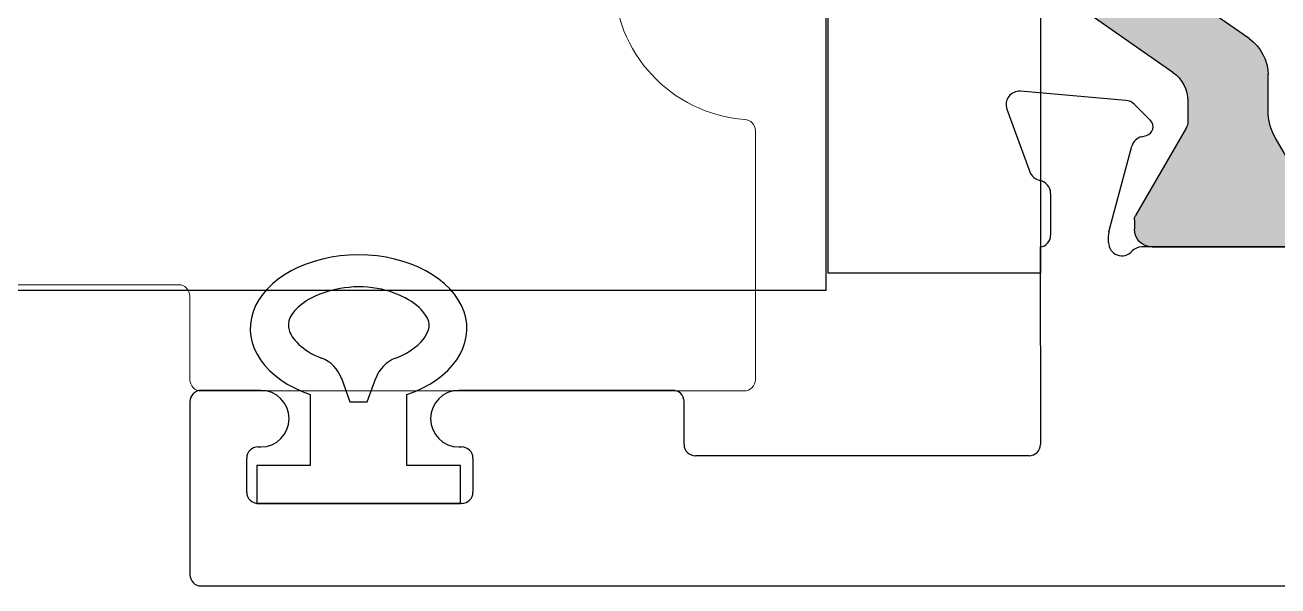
# Model space of a CAD drawing. Extents: x -82 to 113, y -82 to 93.
# Drawn here: x 3.629 to 4.737, y 69.415 to 69.911 of the extents above; entities that cross this region are included whole.
import ezdxf

# ---------------------------------------------------------------- set-up
doc = ezdxf.new("R2010")
doc.units = 0
doc.header["$MEASUREMENT"] = 0
doc.layers.get('0').update_dxf_attribs({"linetype": 'CONTINUOUS'})
for name, color, linetype in [('Ballons', 7, 'CONTINUOUS'), ('I-Strut', 7, 'CONTINUOUS'), ('INERTIA', 7, 'CONTINUOUS'), ('PROFILE NUMBER', 150, 'CONTINUOUS'), ('SEAL', 7, 'CONTINUOUS'), ('VENT', 5, 'CONTINUOUS')]:
    doc.layers.add(name, color=color, linetype=linetype)

# ---------------------------------------------------------------- blocks, each defined once
blk = doc.blocks.new('CORNER BLOCK')
at = {"layer": 'INERTIA', "color": 4, "lineweight": 13}
blk.add_lwpolyline([(1.8636, 16.783), (1.1736, 16.783, -0.414214), (1.1636, 16.793), (1.1636, 16.867, 0.414214), (1.1536, 16.877), (0.6736, 16.877, 0.414214), (0.6636, 16.867), (0.6636, 16.6467, 0.392661), (0.6729, 16.6367, -0.928477), (0.6729, 16.3874, 0.392661), (0.6636, 16.3774), (0.6636, 16.1683, -1), (0.6636, 16.1058), (0.6636, 15.8812, 0.392661), (0.6729, 15.8712, -0.928477), (0.6729, 15.6219, 0.392661), (0.6636, 15.6119), (0.6636, 15.444, 0.414214), (0.6736, 15.434), (1.8636, 15.434, 0.414214)], format="xyb", dxfattribs=at)
blk = doc.blocks.new('3203-2_Sash_Component')
for p, q in [((0.0865, 0.01), (0.0865, 3.7399)), ((-0.2135, 0.9932), (-0.2135, 0.8417)), ((-0.3253, 0.8493), (-0.3397, 0.835)), ((-0.311, 0.8413), (-0.3122, 0.8458)), ((-0.2268, 0.8127), (-0.3026, 0.833)), ((-0.3431, 0.8277), (-0.3512, 0.7346)), ((-0.2174, 0.8123), (-0.2237, 0.8123)), ((-0.2607, 0.7611), (-0.2235, 0.7611)), ((-0.3354, 0.7224), (-0.2799, 0.7427)), ((-0.2135, 0.7519), (-0.0386, 0.752)), ((-0.0286, 0.742), (-0.0286, 0.447)), ((-0.0386, 0.437), (-0.0766, 0.437)), ((-0.0866, 0.427), (-0.0865, 0.2378)), ((-0.0265, 0.2503), (0.0035, 0.2503)), ((-0.0365, 0.2378), (-0.0365, 0.2403)), ((0.0135, 0.2403), (0.0135, 0.0603)), ((-0.0865, 0.0628), (-0.0865, 0.01)), ((-0.0365, 0.0603), (-0.0365, 0.0628)), ((0.0035, 0.0503), (-0.0265, 0.0503)), ((-0.0765, 0), (0.0765, 0))]:
    blk.add_line(p, q)
for centre, radius, start, end in [((-0.3198, 0.8438), 0.00787, 15.0086, 135.0086), ((-0.3313, 0.8267), 0.0118, 135.0086, 175.0086), ((-0.2996, 0.8444), 0.0118, 195.0086, 255.0086), ((-0.2174, 0.8241), 0.0118, 270.0086, 48.1983), ((-0.2017, 0.8417), 0.0118, 180.0086, 228.1983), ((-0.2237, 0.8241), 0.0118, 255.0086, 270.0086), ((-0.2607, 0.7493), 0.0118, 90.0086, 169.1043), ((-0.2235, 0.7511), 0.01, 4.7597, 90.0086), ((-0.2839, 0.7538), 0.0118, 290.0086, 349.1043), ((-0.0386, 0.742), 0.01, 0.0086, 90.0208), ((-0.3394, 0.7335), 0.0118, 175.0086, 290.0086), ((-0.0386, 0.447), 0.01, 270.0086, 0.0086), ((-0.0766, 0.427), 0.01, 90.0086, 180.0086), ((-0.0265, 0.2403), 0.01, 90.0086, 180.0086), ((0.0035, 0.2403), 0.01, 0.0086, 90.0086), ((-0.0615, 0.2378), 0.025, 180.0086, 0.0086), ((-0.0615, 0.0628), 0.025, 0.0086, 180.0086), ((-0.0265, 0.0603), 0.01, 180.0086, 270.0086), ((0.0035, 0.0603), 0.01, 270.0086, 0.0086), ((-0.0765, 0.01), 0.01, 180.0086, 270.0086), ((0.0765, 0.01), 0.01, 270.0086, 0.0087)]:
    blk.add_arc(centre, radius, start, end)
blk = doc.blocks.new('25198-18.6mmX6.0mm_Std_I-Strut')
at = {"layer": 'I-Strut'}
h = blk.add_hatch(color=256, dxfattribs=at)
h.dxf.hatch_style = 1
h.paths.add_polyline_path([(0.1416, -0.005, 0.244698), (0.1319, 0), (-0.1319, 0, 0.244698), (-0.1416, -0.005), (-0.2114, -0.1047, -0.244698), (-0.2372, -0.1181), (-0.2552, -0.1181, -0.131652), (-0.2611, -0.1165), (-0.2992, -0.0945), (-0.3383, -0.0719, 0.131652), (-0.3423, -0.0709), (-0.3504, -0.0709, 0.414214), (-0.3661, -0.0866), (-0.3661, -0.1063), (-0.3661, -0.2008), (-0.3661, -0.2205, 0.414214), (-0.3504, -0.2362), (-0.3423, -0.2362, 0.131652), (-0.3383, -0.2352), (-0.2992, -0.2126), (-0.2693, -0.1953, -0.131652), (-0.2457, -0.189), (-0.214, -0.189, 0.244698), (-0.1818, -0.1722), (-0.117, -0.0798, -0.244698), (-0.0848, -0.063), (0.0848, -0.063, -0.244698), (0.117, -0.0798), (0.1818, -0.1722, 0.244698), (0.214, -0.189), (0.2457, -0.189, -0.131652), (0.2693, -0.1953), (0.3383, -0.2352, 0.131652), (0.3423, -0.2362), (0.3504, -0.2362, 0.414214), (0.3661, -0.2205), (0.3661, -0.2008), (0.3661, -0.1063), (0.3661, -0.0866, 0.414214), (0.3504, -0.0709), (0.3423, -0.0709, 0.131652), (0.3383, -0.0719), (0.2611, -0.1165, -0.131652), (0.2552, -0.1181), (0.2372, -0.1181, -0.244698), (0.2114, -0.1047)])
for p, q in [((-0.1319, 0), (0.1319, 0)), ((-0.2114, -0.1047), (-0.1416, -0.005)), ((0.1416, -0.005), (0.2114, -0.1047)), ((0.0848, -0.063), (-0.0848, -0.063)), ((-0.3504, -0.0709), (-0.3423, -0.0709)), ((-0.3383, -0.0719), (-0.2992, -0.0945)), ((0.2611, -0.1165), (0.3383, -0.0719)), ((0.3423, -0.0709), (0.3504, -0.0709)), ((-0.3661, -0.1063), (-0.3661, -0.0866)), ((-0.117, -0.0798), (-0.1818, -0.1722)), ((0.1818, -0.1722), (0.117, -0.0798)), ((0.3661, -0.0866), (0.3661, -0.1063)), ((-0.2992, -0.0945), (-0.2611, -0.1165)), ((-0.3661, -0.2008), (-0.3661, -0.1063)), ((0.3661, -0.1063), (0.3661, -0.2008)), ((-0.2552, -0.1181), (-0.2372, -0.1181)), ((0.2372, -0.1181), (0.2552, -0.1181)), ((-0.2693, -0.1953), (-0.2992, -0.2126)), ((-0.214, -0.189), (-0.2457, -0.189)), ((0.2457, -0.189), (0.214, -0.189)), ((0.3383, -0.2352), (0.2693, -0.1953)), ((-0.3661, -0.2205), (-0.3661, -0.2008)), ((0.3661, -0.2008), (0.3661, -0.2205)), ((-0.2992, -0.2126), (-0.3383, -0.2352)), ((-0.3423, -0.2362), (-0.3504, -0.2362)), ((0.3504, -0.2362), (0.3423, -0.2362))]:
    blk.add_line(p, q, dxfattribs=at)
for centre, radius, start, end in [((-0.1319, -0.0118), 0.0118, 90, 145), ((0.1319, -0.0118), 0.0118, 35, 90), ((-0.0848, -0.1024), 0.0394, 90, 145), ((0.0848, -0.1024), 0.0394, 35, 90), ((-0.3504, -0.0866), 0.0157, 90, 180), ((-0.3423, -0.0787), 0.00787, 60, 90), ((0.3423, -0.0787), 0.00787, 90, 120), ((0.3504, -0.0866), 0.0157, 360, 90), ((-0.2372, -0.0866), 0.0315, 270, 325), ((0.2372, -0.0866), 0.0315, 215, 270), ((-0.2552, -0.1063), 0.0118, 240, 270), ((0.2552, -0.1063), 0.0118, 270, 300), ((-0.214, -0.1496), 0.0394, 270, 325), ((0.214, -0.1496), 0.0394, 215, 270), ((-0.2457, -0.2362), 0.0472, 90, 120), ((0.2457, -0.2362), 0.0472, 60, 90), ((-0.3504, -0.2205), 0.0157, 180, 270), ((0.3504, -0.2205), 0.0157, 270, 0), ((-0.3423, -0.2283), 0.00787, 270, 300), ((0.3423, -0.2283), 0.00787, 240, 270)]:
    blk.add_arc(centre, radius, start, end, dxfattribs=at)
blk = doc.blocks.new('3203_Sash_Assembly')
blk.add_blockref('3203-2_Sash_Component', (2.1005, -0.6859))
at = {"xscale": -1, "rotation": 180}
blk.add_blockref('25198-18.6mmX6.0mm_Std_I-Strut', (1.5209, 0.0784), dxfattribs=at)
blk = doc.blocks.new('25199')
at = {"layer": 'PROFILE NUMBER', "color": 5}
for p, q in [((-0.0152, 0.1107), (-0.0077, 0.09)), ((0.0077, 0.09), (0.0152, 0.1107)), ((-0.0077, 0.09), (0.0077, 0.09))]:
    blk.add_line(p, q, dxfattribs=at)
blk.add_lwpolyline([(-0.0427, 0.0963), (-0.0427, 0.0335), (-0.09, 0.0335), (-0.09, 0), (0.09, 0), (0.09, 0.0335), (0.0427, 0.0335), (0.0427, 0.0963)], dxfattribs=at)
for centre, start, end in [((-0.0434, 0.1005), 19.8289, 69.2012), ((0.0434, 0.1005), 110.7697, 160.1945)]:
    blk.add_arc(centre, 0.03, start, end, dxfattribs=at)
blk.add_ellipse((0, 0.1547), major_axis=(-0.0958, 0), ratio=0.680816, start_param=2.033109, end_param=7.391692, dxfattribs=at)
blk.add_open_spline([(0.0328, 0.1286), (0.0459, 0.1335), (0.0549, 0.1413), (0.0641, 0.1561), (0.064, 0.1608), (0.0494, 0.1791), (0.0304, 0.1895), (-0.0138, 0.1932), (-0.0371, 0.1863), (-0.0617, 0.1676), (-0.0632, 0.1604), (-0.0596, 0.1465), (-0.0504, 0.1353), (-0.0328, 0.1286)], degree=3, knots=[2.056982, 2.056982, 2.056982, 2.056982, 2.724403, 2.724403, 3.660137, 3.660137, 4.595871, 4.595871, 5.531605, 5.531605, 6.467339, 6.467339, 7.36772, 7.36772, 7.36772, 7.36772], dxfattribs=at)
blk = doc.blocks.new('3907_1in._Glass_Stop')
at = {"layer": 'SEAL', "rotation": 90}
blk.add_blockref('25199', (2.167, -0.5367), dxfattribs=at)

msp = doc.modelspace()

# ---------------------------------------------------------------- linework, layer by layer
at = {"layer": 'Ballons', "color": 7}
for q in [(4.337, 70.676), (2.4613, 69.676)]:
    msp.add_line((4.337, 69.676), q, dxfattribs=at)
at = {"layer": 'Ballons'}
msp.add_lwpolyline([(4.5265, 69.6914), (4.339, 69.6914), (4.339, 70.6914), (4.5265, 70.6914)], close=True, dxfattribs=at)

# ---------------------------------------------------------------- block references
at = {"layer": 'Ballons', "rotation": 180}
msp.add_blockref('CORNER BLOCK', (4.9381, 86.4642), dxfattribs=at)
at = {"layer": 'VENT', "rotation": 270}
for name, p in [('3907_1in._Glass_Stop', (4.4604, 71.6547)), ('3203_Sash_Assembly', (4.4604, 71.6017))]:
    msp.add_blockref(name, p, dxfattribs=at)

doc.saveas('drawing.dxf')
